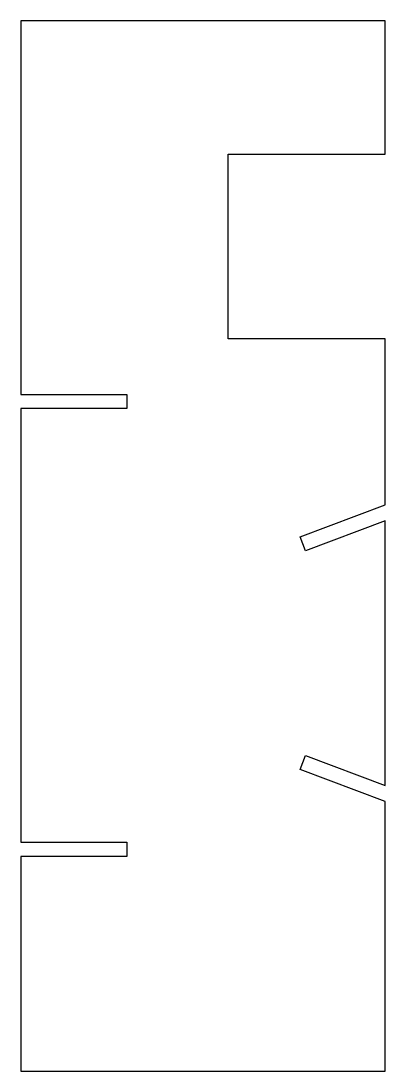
# Model space of a CAD drawing. Header units: millimetres. Extents: x -13.4 to 13.4, y -38.7 to 38.7.
import ezdxf

# ---------------------------------------------------------------- set-up
doc = ezdxf.new("R2010")
doc.units = ezdxf.units.MM
doc.layers.add('PERIMETER', color=5, linetype='CONTINUOUS')

msp = doc.modelspace()

# ---------------------------------------------------------------- linework, layer by layer
at = {"layer": 'PERIMETER'}
for p, q in [((13.416, 38.683), (-13.416, 38.683)), ((-13.416, 38.683), (-13.416, 11.169)), ((13.416, 28.861), (13.416, 38.683)), ((1.858, 15.275), (1.858, 28.861)), ((1.858, 28.861), (13.416, 28.861)), ((13.416, 15.275), (1.858, 15.275)), ((13.416, 3.039), (13.416, 15.275)), ((-13.416, 11.169), (-5.623, 11.169)), ((-5.623, 11.169), (-5.623, 10.119)), ((-5.623, 10.119), (-13.416, 10.119)), ((-13.416, 10.119), (-13.416, -21.831)), ((7.166, 0.677), (13.416, 3.039)), ((13.416, 1.845), (7.561, -0.368)), ((13.416, -17.639), (13.416, 1.845)), ((7.561, -0.368), (7.166, 0.677)), ((7.166, -16.471), (7.561, -15.426)), ((7.561, -15.426), (13.416, -17.639)), ((13.416, -18.833), (7.166, -16.471)), ((13.416, -38.683), (13.416, -18.833)), ((-13.416, -21.831), (-5.623, -21.831)), ((-5.623, -21.831), (-5.623, -22.881)), ((-5.623, -22.881), (-13.416, -22.881)), ((-13.416, -22.881), (-13.416, -38.683)), ((-13.416, -38.683), (13.416, -38.683))]:
    msp.add_line(p, q, dxfattribs=at)

doc.saveas('drawing.dxf')
